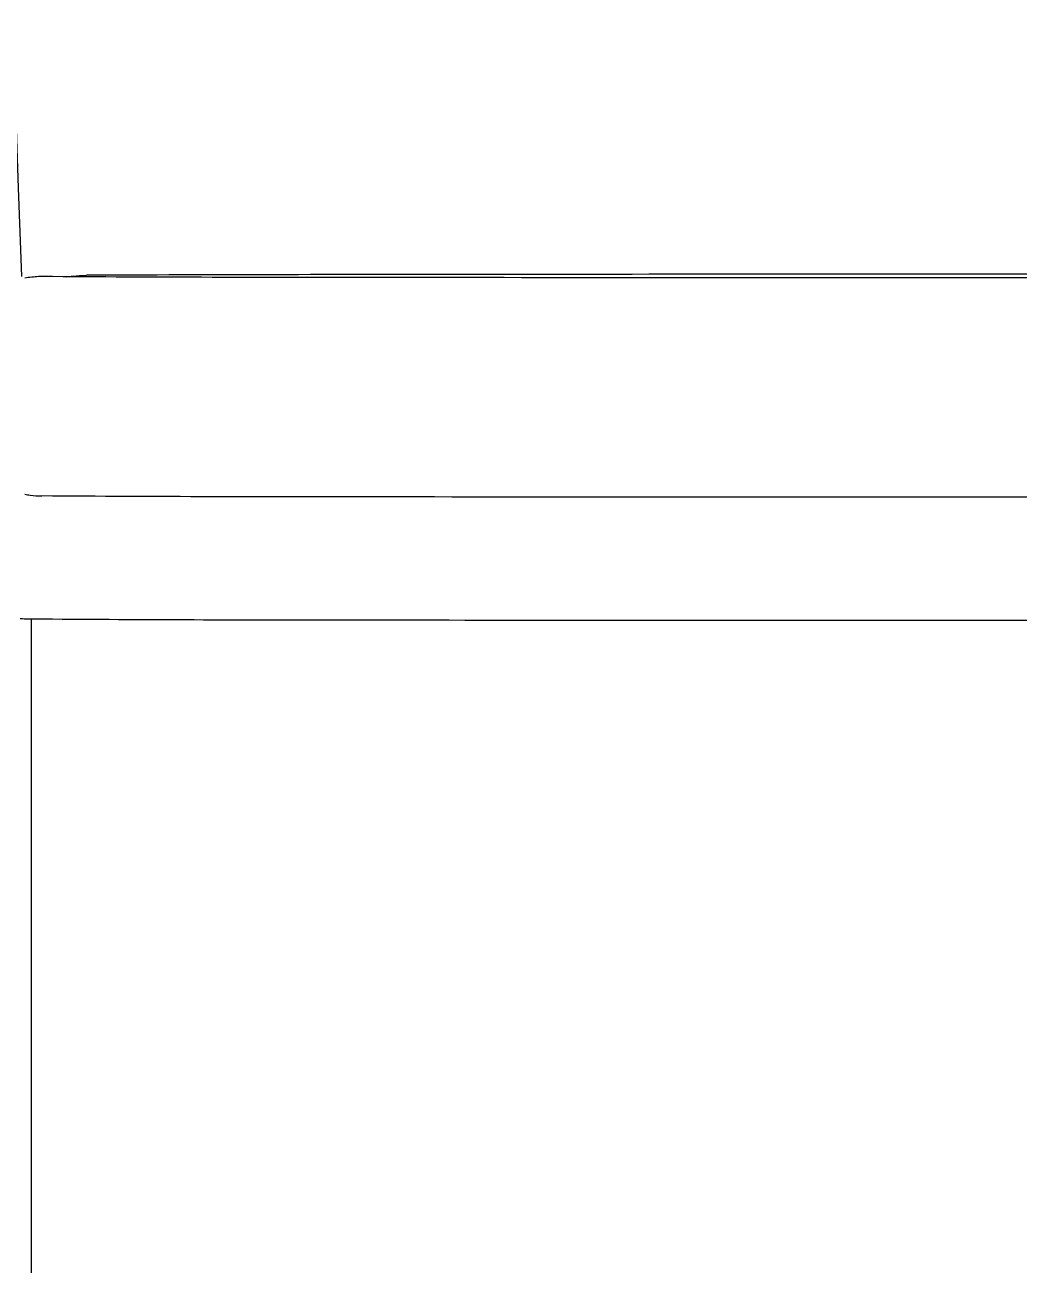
# Model space of a CAD drawing. Header units: millimetres. Extents: x 13935 to 21534, y -198 to 9202.
# Drawn here: x 15181.3 to 15272.5, y 1820.5 to 1934.3 of the extents above; entities that cross this region are included whole.
import ezdxf

# ---------------------------------------------------------------- set-up
doc = ezdxf.new("R2010")
doc.units = ezdxf.units.MM
doc.header["$LTSCALE"] = 326.7
doc.linetypes.add('DASHED', pattern=[0.2, 0.1, -0.1])
doc.layers.get('0').update_dxf_attribs({"linetype": 'CONTINUOUS'})

msp = doc.modelspace()

# ---------------------------------------------------------------- linework, layer by layer
at = {"color": 0, "linetype": 'Continuous', "lineweight": 30}
for p, q in [((15181.82717, 1879.74266), (15181.73833, 1879.74385)), ((15181.8418, 1879.76865), (15181.8418, 1774.03934)), ((15183.82542, 1879.72373), (15183.65801, 1879.72498))]:
    msp.add_line(p, q, dxfattribs=at)
at = {"color": 0, "linetype": 'DASHED', "lineweight": 30}
msp.add_open_spline([(15180.99629, 1911.17528), (15177.41725, 1997.76901), (15190.46683, 2253.68755), (15299.93242, 2594.4473), (15490.6806, 2870.90587), (15562.92694, 3023.93134), (15573.71318, 3098.86474)], degree=3, knots=[0, 0, 0, 0, 0.206103105, 0.602357601, 0.826000461, 1, 1, 1, 1], dxfattribs=at)
at = {"color": 0, "linetype": 'Continuous', "lineweight": 30}
for points, knots in [([(15182.83008, 1911.1616), (15182.73358, 1911.16228), (15182.21173, 1911.14476), (15181.69295, 1911.08005), (15181.2715, 1911.02279)], [0, 0, 0, 0, 0.184940528, 1, 1, 1, 1]), ([(15335.72906, 1911.19156), (15333.27505, 1911.14366), (15325.63384, 1911.13788), (15310.67794, 1911.0751), (15289.58061, 1911.05784), (15256.66938, 1911.03308), (15220.65941, 1911.06805), (15193.24432, 1911.08819), (15182.83008, 1911.1616)], [0, 0, 0, 0, 0.048158656, 0.149915417, 0.293456084, 0.462100014, 0.795659749, 1, 1, 1, 1]), ([(15185.12463, 1911.15175), (15185.29942, 1911.17148), (15185.89683, 1911.23361), (15186.49712, 1911.27794), (15186.92199, 1911.27985)], [0, 0, 0, 0, 0.292784179, 1, 1, 1, 1]), ([(15335.77088, 1911.22637), (15333.55492, 1911.27176), (15326.6351, 1911.2777), (15313.01846, 1911.33832), (15293.62579, 1911.35691), (15262.46473, 1911.38352), (15226.46497, 1911.36564), (15198.45692, 1911.33155), (15186.92057, 1911.27976)], [0, 0, 0, 0, 0.044670669, 0.139454133, 0.274445983, 0.435514706, 0.767489222, 1, 1, 1, 1]), ([(15181.2715, 1891.1884), (15181.43368, 1891.16542), (15181.95105, 1891.09734), (15182.47176, 1891.0388), (15182.83009, 1891.0363)], [0, 0, 0, 0, 0.31370393, 1, 1, 1, 1]), ([(15335.72923, 1891.06634), (15333.27519, 1891.01845), (15325.6338, 1891.01267), (15310.67753, 1890.94988), (15289.57972, 1890.93261), (15256.668, 1890.90793), (15220.658, 1890.94238), (15193.24304, 1890.96355), (15182.82907, 1891.03639)], [0, 0, 0, 0, 0.048158945, 0.149917943, 0.29346081, 0.462106623, 0.795666817, 1, 1, 1, 1]), ([(15181.73833, 1879.74385), (15181.60777, 1879.74565), (15181.39167, 1879.7556), (15181.08824, 1879.74145), (15180.96071, 1879.78095), (15180.84396, 1879.74987), (15180.84279, 1879.76865)], [0, 0, 0, 0, 0.437113502, 0.749540864, 0.937029858, 1, 1, 1, 1]), ([(15182.81504, 1879.73199), (15182.7222, 1879.73284), (15182.39291, 1879.73598), (15182.06361, 1879.73956), (15181.82717, 1879.74266)], [0, 0, 0, 0, 0.281925849, 1, 1, 1, 1]), ([(15183.65801, 1879.72498), (15183.58316, 1879.72555), (15183.30217, 1879.72774), (15183.02118, 1879.73011), (15182.81504, 1879.73199)], [0, 0, 0, 0, 0.266381203, 1, 1, 1, 1]), ([(15257.84181, 1879.60574), (15242.3957, 1879.60574), (15217.72364, 1879.63398), (15193.05124, 1879.65571), (15183.82542, 1879.72373)], [0, 0, 0, 0, 0.626053759, 1, 1, 1, 1]), ([(15330.79478, 1879.71652), (15321.44455, 1879.65795), (15297.12672, 1879.62853), (15272.80909, 1879.60575), (15257.84181, 1879.60574)], [0, 0, 0, 0, 0.384510914, 1, 1, 1, 1])]:
    msp.add_open_spline(points, degree=3, knots=knots, dxfattribs=at)

doc.saveas('drawing.dxf')
